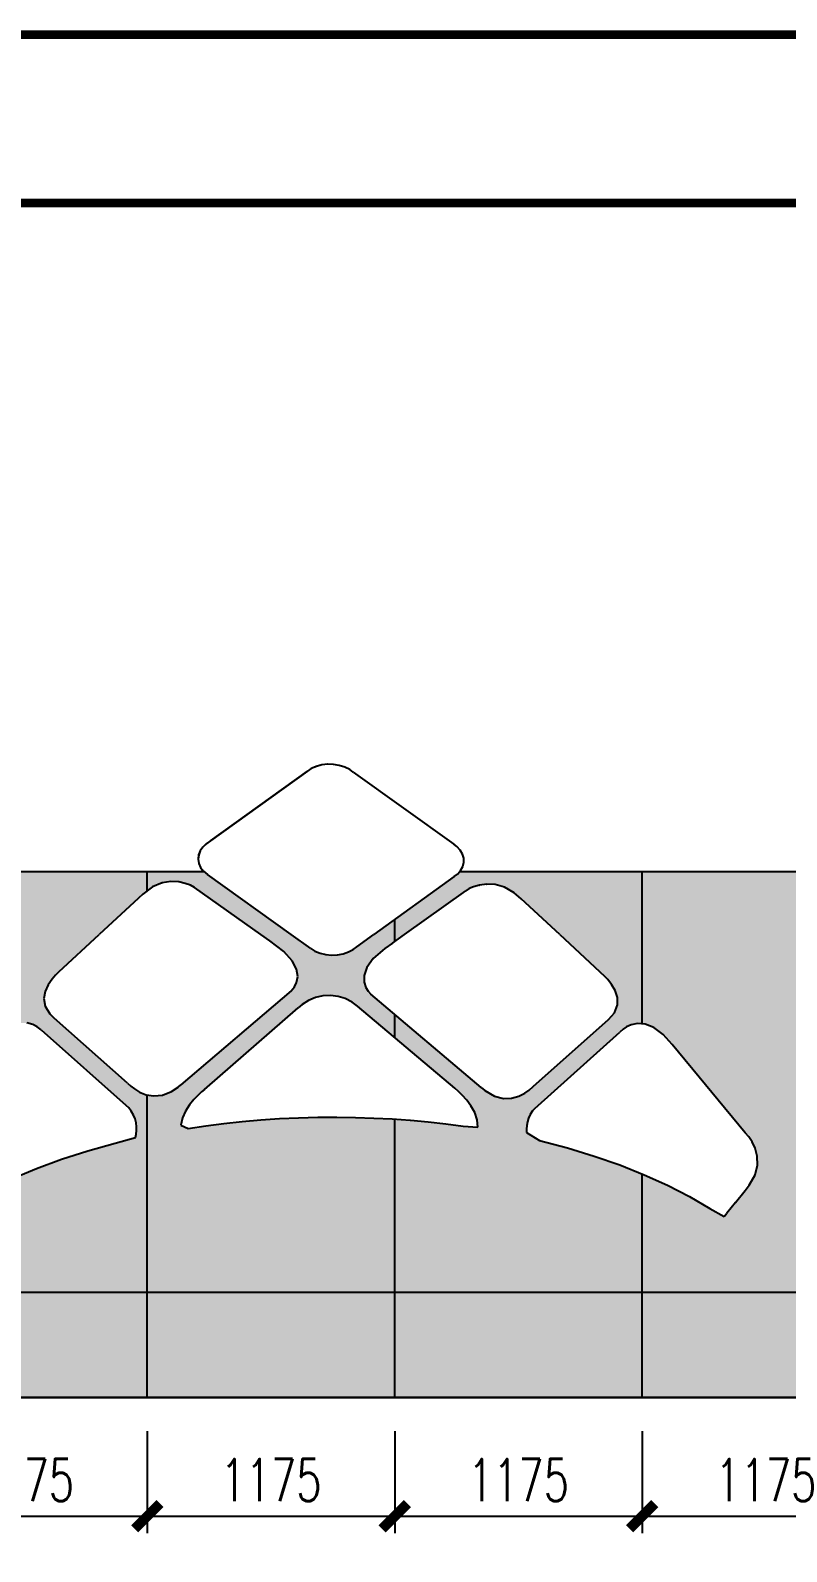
# Model space of a CAD drawing. Extents: x -202236 to 1002404, y -663931 to 1550022.
# Drawn here: x -67738 to -64147, y -331052 to -323824 of the extents above; entities that cross this region are included whole.
import ezdxf
from ezdxf.enums import TextEntityAlignment as Align

# ---------------------------------------------------------------- set-up
doc = ezdxf.new("R2010")
doc.units = 0
doc.linetypes.add('DOTE', pattern=[2.42, 2, -0.2, 0.02, -0.2])
for name, color, linetype in [('!ZN1-填充-8', 8, 'Continuous'), ('!ZN3-铝板幕墙-3', 3, 'Continuous'), ('0-cxFrame', 155, 'Continuous'), ('25mm厚湿贴石材', 35, 'Continuous'), ('A-AXIS-DOTE', 14, 'DOTE'), ('A-LIN-V', 9, 'Continuous'), ('DIM', 173, 'Continuous')]:
    doc.layers.add(name, color=color, linetype=linetype)
doc.layers.add('0-cxText', color=131, linetype='Continuous', lineweight=25)
doc.layers.add('99立面图例外参$0$99立面图例外参$0$A-WALL-HATCH', color=8, linetype='Continuous', lineweight=13)
doc.styles.add('cx_tuming', font='simhei.ttf')
doc.styles.add('cx_tuqian1', font='')
doc.styles.add('DHTEXT-1', font='ROMANS.shx', dxfattribs={"width": 0.7, "bigfont": 'CHINESE.shx'})
doc.styles.add('黑体', font='simhei.ttf', dxfattribs={"height": 12})
doc.styles.get('cx_tuqian1').set_extended_font_data('SimSun')
doc.dimstyles.new('ZN80', dxfattribs={"dimscale": 80, "dimtxt": 2.5, "dimasz": 1.5, "dimexe": 1, "dimexo": 2, "dimgap": 0.9, "dimtad": 1, "dimdec": 0, "dimdsep": 46, "dimtxsty": 'DHTEXT-1', "dimblk": 'ARCHTICK', "dimcen": 2.5, "dimclrd": 173, "dimclre": 173, "dimclrt": 7, "dimazin": 2, "dimtfac": 0.4, "dimtdec": 0, "dimtix": 1, "dimtmove": 2, "dimatfit": 3, "dimfxl": 0, "dimtolj": 1, "dimtzin": 0, "dimarcsym": 0})

# ---------------------------------------------------------------- blocks, each defined once
blk = doc.blocks.new('TK22.A2 L(Dragon)')
at = {"layer": '0-cxFrame', "color": 7, "const_width": 0.5}
blk.add_lwpolyline([(0, 0), (-594, 0), (-594, 420), (0, 420)], close=True, dxfattribs=at)
at = {"layer": '0-cxFrame', "const_width": 0.5}
blk.add_lwpolyline([(-80, 10), (-574, 10), (-574, 410), (-80, 410)], close=True, dxfattribs=at)
at = {"style": '黑体', "flags": 4}
blk.add_attdef('图幅', text='', height=3.3, dxfattribs=at).set_placement((-40, 3), align=Align.RIGHT)
at = {"layer": '0-cxText', "flags": 4}
for tag, height, style, p in [('建设单位', 3.5, 'cx_tuming', (-45, 240)), ('项目名称', 3.5, 'cx_tuming', (-45, 210)), ('子项名称', 3.5, 'cx_tuming', (-45, 180)), ('工程编号', 3.3, 'cx_tuqian1', (-35, 165)), ('图名1', 3.5, 'cx_tuming', (-45, 87)), ('图名2', 3.5, 'cx_tuming', (-45, 79)), ('图名3', 3.5, 'cx_tuming', (-45, 71)), ('出图日期', 3.3, 'cx_tuqian1', (-39, 60)), ('专业', 3.3, 'cx_tuqian1', (-55, 52)), ('版次', 3.3, 'cx_tuqian1', (-20, 44)), ('图号', 3.3, 'cx_tuqian1', (-55, 44))]:
    blk.add_attdef(tag, text='', height=height, dxfattribs=dict(at, style=style)).set_placement(p, align=Align.MIDDLE)
at = {"layer": 'Defpoints', "color": 6, "flags": 4}
for tag, height, style, p in [('tufu', 3.3, '黑体', (-12, 12)), ('dwfname', 4, 'cx_tuqian1', (-80, 3))]:
    blk.add_attdef(tag, text='', height=height, dxfattribs=dict(at, style=style)).set_placement(p, align=Align.RIGHT)
blk = doc.blocks.new('_ArchTick')
at = {"color": 0, "linetype": 'ByBlock', "const_width": 0.4}
blk.add_lwpolyline([(-0.5, -0.5), (0.5, 0.5)], dxfattribs=at)
blk = doc.blocks.new('*D502')
at = {"layer": 'Defpoints', "color": 0, "ltscale": 800, "transparency": 16777216}
for p in [(-68358.2, -330320.5), (-67183.2, -330320.5), (-67183.2, -330883.9)]:
    blk.add_point(p, dxfattribs=at)
at = {"layer": 'DIM', "color": 173, "linetype": 'ByBlock', "lineweight": -2, "ltscale": 800, "transparency": 16777216}
for p, q in [((-68358.2, -330480.5), (-68358.2, -330963.9)), ((-67183.2, -330480.5), (-67183.2, -330963.9)), ((-68358.2, -330883.9), (-67183.2, -330883.9))]:
    blk.add_line(p, q, dxfattribs=at)
at = {"layer": 'DIM', "color": 173, "lineweight": -2, "ltscale": 800, "transparency": 16777216, "xscale": 120, "yscale": 120, "zscale": 120, "rotation": 180}
blk.add_blockref('_ArchTick', (-68358.2, -330883.9), dxfattribs=at)
at = {"layer": 'DIM', "color": 173, "lineweight": -2, "ltscale": 800, "transparency": 16777216, "xscale": 120, "yscale": 120, "zscale": 120}
blk.add_blockref('_ArchTick', (-67183.2, -330883.9), dxfattribs=at)
at = {"layer": 'DIM', "color": 7, "ltscale": 800, "transparency": 16777216, "insert": (-67770.7, -330711.9), "char_height": 200, "attachment_point": 5, "style": 'DHTEXT-1'}
blk.add_mtext('\\A1;1175', dxfattribs=at)
blk = doc.blocks.new('*D503')
at = {"layer": 'Defpoints', "color": 0, "ltscale": 800, "transparency": 16777216}
for p in [(-67183.2, -330320.5), (-66008.2, -330320.5), (-66008.2, -330883.9)]:
    blk.add_point(p, dxfattribs=at)
at = {"layer": 'DIM', "color": 173, "linetype": 'ByBlock', "lineweight": -2, "ltscale": 800, "transparency": 16777216}
for p, q in [((-67183.2, -330480.5), (-67183.2, -330963.9)), ((-66008.2, -330480.5), (-66008.2, -330963.9)), ((-67183.2, -330883.9), (-66008.2, -330883.9))]:
    blk.add_line(p, q, dxfattribs=at)
at = {"layer": 'DIM', "color": 173, "lineweight": -2, "ltscale": 800, "transparency": 16777216, "xscale": 120, "yscale": 120, "zscale": 120, "rotation": 180}
blk.add_blockref('_ArchTick', (-67183.2, -330883.9), dxfattribs=at)
at = {"layer": 'DIM', "color": 173, "lineweight": -2, "ltscale": 800, "transparency": 16777216, "xscale": 120, "yscale": 120, "zscale": 120}
blk.add_blockref('_ArchTick', (-66008.2, -330883.9), dxfattribs=at)
at = {"layer": 'DIM', "color": 7, "ltscale": 800, "transparency": 16777216, "insert": (-66595.7, -330711.9), "char_height": 200, "attachment_point": 5, "style": 'DHTEXT-1'}
blk.add_mtext('\\A1;1175', dxfattribs=at)
blk = doc.blocks.new('*D504')
at = {"layer": 'Defpoints', "color": 0, "ltscale": 800, "transparency": 16777216}
for p in [(-66008.2, -330320.5), (-64833.2, -330320.5), (-64833.2, -330883.9)]:
    blk.add_point(p, dxfattribs=at)
at = {"layer": 'DIM', "color": 173, "linetype": 'ByBlock', "lineweight": -2, "ltscale": 800, "transparency": 16777216}
for p, q in [((-66008.2, -330480.5), (-66008.2, -330963.9)), ((-64833.2, -330480.5), (-64833.2, -330963.9)), ((-66008.2, -330883.9), (-64833.2, -330883.9))]:
    blk.add_line(p, q, dxfattribs=at)
at = {"layer": 'DIM', "color": 173, "lineweight": -2, "ltscale": 800, "transparency": 16777216, "xscale": 120, "yscale": 120, "zscale": 120, "rotation": 180}
blk.add_blockref('_ArchTick', (-66008.2, -330883.9), dxfattribs=at)
at = {"layer": 'DIM', "color": 173, "lineweight": -2, "ltscale": 800, "transparency": 16777216, "xscale": 120, "yscale": 120, "zscale": 120}
blk.add_blockref('_ArchTick', (-64833.2, -330883.9), dxfattribs=at)
at = {"layer": 'DIM', "color": 7, "ltscale": 800, "transparency": 16777216, "insert": (-65420.7, -330711.9), "char_height": 200, "attachment_point": 5, "style": 'DHTEXT-1'}
blk.add_mtext('\\A1;1175', dxfattribs=at)
blk = doc.blocks.new('*D505')
at = {"layer": 'Defpoints', "color": 0, "ltscale": 800, "transparency": 16777216}
for p in [(-64833.2, -330320.5), (-63658.2, -330320.5), (-63658.2, -330883.9)]:
    blk.add_point(p, dxfattribs=at)
at = {"layer": 'DIM', "color": 173, "linetype": 'ByBlock', "lineweight": -2, "ltscale": 800, "transparency": 16777216}
for p, q in [((-64833.2, -330480.5), (-64833.2, -330963.9)), ((-63658.2, -330480.5), (-63658.2, -330963.9)), ((-64833.2, -330883.9), (-63658.2, -330883.9))]:
    blk.add_line(p, q, dxfattribs=at)
at = {"layer": 'DIM', "color": 173, "lineweight": -2, "ltscale": 800, "transparency": 16777216, "xscale": 120, "yscale": 120, "zscale": 120, "rotation": 180}
blk.add_blockref('_ArchTick', (-64833.2, -330883.9), dxfattribs=at)
at = {"layer": 'DIM', "color": 173, "lineweight": -2, "ltscale": 800, "transparency": 16777216, "xscale": 120, "yscale": 120, "zscale": 120}
blk.add_blockref('_ArchTick', (-63658.2, -330883.9), dxfattribs=at)
at = {"layer": 'DIM', "color": 7, "ltscale": 800, "transparency": 16777216, "insert": (-64245.7, -330711.9), "char_height": 200, "attachment_point": 5, "style": 'DHTEXT-1'}
blk.add_mtext('\\A1;1175', dxfattribs=at)

msp = doc.modelspace()

# ---------------------------------------------------------------- hatches: boundary and pattern name
at = {"layer": '!ZN1-填充-8'}
h = msp.add_hatch(dxfattribs=at)
h.set_pattern_fill('DOTS', color=141, scale=80, style=0)
h.set_pattern_definition([(0, (0, -32188.5), (63.5, 127), [0, -127])])
h.paths.add_polyline_path([(-63433.99, -328959.56), (-63355.37, -328959.44), (-63166.78, -328959.16), (-62673.54, -328958.41), (-62647.47, -328954.15), (-62624.83, -328942.38), (-62606.97, -328924.46), (-62595.26, -328901.77), (-62591.11, -328860.96), (-62591.3, -328734.13), (-62596.82, -328677.39), (-62611.04, -328642.99), (-62630.77, -328625.35), (-62652.76, -328618.89), (-62674.06, -328617.97), (-63247.28, -328618.91), (-63350, -328602.45), (-63439.34, -328556.34), (-63509.89, -328485.98), (-63556.25, -328396.76), (-63573.04, -328279.33), (-63573.23, -328152.49), (-63568.1, -328120.5), (-63556.77, -328049.74), (-63510.68, -327960.38), (-63440.34, -327889.8), (-63351.15, -327843.43), (-63248.48, -327826.66), (-63248.96, -327826.66), (-65699.54, -327820.5), (-65710.33, -327832.84), (-65725.47, -327844.92), (-66107.62, -328120.5), (-66188.09, -328178.53), (-66204.91, -328190.47), (-66228.2, -328202.9), (-66253.74, -328211.59), (-66280.72, -328216.54), (-66308.68, -328217.77), (-66335.85, -328215.22), (-66362.41, -328208.95), (-66387.23, -328198.93), (-66407.24, -328186.85), (-66499.83, -328120.5), (-66897.98, -327835.21), (-66914.79, -327820.5), (-68065.83, -327820.5, -0.6681767), (-68232.28, -327889.45), (-68478.33, -328135.5), (-68534.39, -328079.45, -0.3897542), (-68666.23, -328085), (-69625.43, -329137.43, 0.4003551), (-69618.87, -329413.39), (-69387.49, -329644.77, 0.1548168), (-69065.33, -329811.75, -0.9560383), (-68870.73, -329820.5), (-54258.23, -329820.5), (-54258.23, -328120.5), (-54258.23, -327820.5), (-57359.27, -327820.5), (-57497.43, -328060.64), (-58298.74, -328061.85), (-58298.65, -328120.5), (-58298.29, -328356.76), (-57524.24, -328355.59), (-57523.87, -328598.25), (-58297.92, -328599.42), (-58297.39, -328951.1), (-57496.25, -328949.88), (-57355.78, -329192.34), (-58539.71, -329194.13), (-58541.34, -328120.5), (-58541.79, -327820.5), (-58859.26, -327820.5), (-58858.8, -328120.5), (-58857.18, -329195.9), (-59099.86, -329196.26), (-59100.72, -328630.16), (-59101.19, -328630.16), (-59798.55, -328631.21), (-59797.69, -329197.32), (-60040.38, -329197.69), (-60042.01, -328120.5), (-60042.46, -327822.8), (-60042.93, -327822.8), (-60313.61, -327822.69), (-60453.09, -328065.11), (-61254.39, -328066.32), (-61254.31, -328120.5), (-61253.95, -328361.23), (-60479.9, -328360.05), (-60479.53, -328602.72), (-61253.58, -328603.89), (-61253.05, -328955.56), (-60451.9, -328954.35), (-60311.44, -329196.81), (-61495.37, -329198.6), (-61497, -328120.5), (-61497.45, -327824.03), (-61497.92, -327824.03), (-61802.05, -327823.77), (-61801.6, -328120.5), (-61799.96, -329199.84), (-62042.63, -329200.21), (-62044.26, -328120.5), (-62044.7, -327824.86), (-62045.18, -327824.86), (-62350.21, -327824.49), (-62490.52, -328068.26), (-63248.12, -328069.4), (-63274.18, -328073.66), (-63296.83, -328085.44), (-63314.69, -328103.35), (-63326.39, -328126.04), (-63330.55, -328166.85), (-63330.36, -328293.69), (-63326.1, -328319.76), (-63314.33, -328342.42), (-63296.42, -328360.28), (-63273.73, -328371.98), (-63247.65, -328376.16), (-62674.43, -328375.23), (-62564.7, -328391.47), (-62474.49, -328438.49), (-62406.56, -328513.26), (-62363.68, -328612.7), (-62348.62, -328748.48), (-62348.43, -328875.31), (-62364.88, -328978.07), (-62410.97, -329067.44), (-62481.31, -329138.01), (-62570.51, -329184.39), (-62673.18, -329201.16), (-63573.79, -329202.47)])
h.paths.add_polyline_path([(-64296.22, -329135.8), (-64286.33, -329172.91), (-64285.2, -329215.27), (-64296.83, -329261.8), (-64325.23, -329311.4), (-64344.78, -329335.99), (-64390.62, -329393.31), (-64431.36, -329444.5), (-64443.63, -329459.97), (-64511.98, -329421.77), (-64608.98, -329365.01), (-64712.73, -329311.52), (-64822.89, -329261.5), (-64939.11, -329215.1), (-65061.07, -329172.49), (-65188.42, -329133.85), (-65320.83, -329099.35), (-65382.25, -329061.51), (-65382.69, -329044.94), (-65381.5, -329027.82), (-65378.35, -329010.39), (-65372.92, -328992.87), (-65364.88, -328975.5), (-65353.91, -328958.52), (-65342.86, -328946.09), (-64939.8, -328584.31), (-64923.24, -328569.6), (-64907.7, -328559.13), (-64884.58, -328548.77), (-64854.72, -328542.89), (-64818.94, -328545.84), (-64778.09, -328562.01), (-64732.97, -328595.74), (-64691.23, -328642.33), (-64343.44, -329061.74), (-64326.3, -329081.71), (-64310.88, -329105.03)], flags=16)
h.paths.add_polyline_path([(-64964.87, -328491.47), (-64993.62, -328523.91), (-65350.77, -328842.66), (-65369.21, -328858.94), (-65390.71, -328873.62), (-65419.02, -328887.61), (-65453.11, -328897.14), (-65491.95, -328898.41), (-65534.49, -328887.66), (-65579.71, -328861.09), (-65596.96, -328846.8), (-66121.3, -328402.96), (-66134.75, -328388.99), (-66145.68, -328371.34), (-66153.73, -328346.47), (-66153.83, -328314.98), (-66140.9, -328277.47), (-66109.89, -328234.54), (-66055.72, -328186.76), (-66018.08, -328160.7), (-65961.94, -328120.5), (-65670.48, -327911.81), (-65654.2, -327901.92), (-65634.25, -327893.22), (-65606.14, -327884.91), (-65571.35, -327880.31), (-65531.32, -327882.78), (-65487.51, -327895.66), (-65441.38, -327922.3), (-65408.14, -327951.12), (-65224.73, -328120.5), (-65011.34, -328317.59), (-64996.22, -328333.64), (-64978.19, -328356.93), (-64961.65, -328385.91), (-64950.99, -328419.03), (-64950.6, -328454.73)], flags=16)
h.paths.add_polyline_path([(-65682.89, -329030.69), (-65765.46, -329019.82), (-65846.93, -329010.73), (-65932.27, -329002.87), (-66018.58, -328996.62), (-66105.88, -328992.01), (-66194.1, -328989.08), (-66283.04, -328987.86), (-66374.07, -328988.39), (-66465.09, -328990.74), (-66555.15, -328994.87), (-66644.19, -329000.74), (-66732.16, -329008.33), (-66818.97, -329017.59), (-66904.58, -329028.48), (-66988.91, -329040.98), (-67024.17, -329026.19), (-67016.18, -328991.28), (-67001.35, -328958.61), (-66982.3, -328929.1), (-66961.67, -328903.6), (-66942.1, -328883.02), (-66926.2, -328868.24), (-66911.32, -328855.64), (-66466.1, -328467.95), (-66448.11, -328452.62), (-66417.69, -328433.18), (-66384.37, -328419.67), (-66349.2, -328412.07), (-66313.32, -328410.37), (-66277.38, -328414.63), (-66242.8, -328424.79), (-66210.49, -328440.87), (-66184.96, -328459.72), (-65723.05, -328850.52), (-65705.29, -328865.73), (-65687.17, -328883.38), (-65666.51, -328906.52), (-65646.03, -328934.26), (-65628.43, -328965.68), (-65616.44, -328999.87), (-65612.77, -329035.99)], flags=16)
h.paths.add_polyline_path([(-66473.9, -328347.35), (-66484.12, -328368.31), (-66499.75, -328386.99), (-67024.21, -328833.67), (-67037.15, -328844.65), (-67067.93, -328866.03), (-67111.74, -328883.48), (-67152.34, -328887.2), (-67188.69, -328880.99), (-67219.74, -328868.61), (-67244.44, -328853.84), (-67261.75, -328840.47), (-67276.41, -328827.01), (-67625.09, -328517.7), (-67646.3, -328497.47), (-67668.61, -328460.84), (-67674.31, -328424.51), (-67667.77, -328390.03), (-67653.39, -328358.97), (-67635.56, -328332.9), (-67618.67, -328313.39), (-67602.59, -328297.91), (-67411.65, -328120.5), (-67225.06, -327947.14), (-67204.58, -327927.84), (-67157.99, -327893.87), (-67113.02, -327875.16), (-67071.16, -327868.35), (-67033.85, -327870.1), (-67002.57, -327877.08), (-66978.79, -327885.95), (-66959.3, -327896.18), (-66644.02, -328120.5), (-66601.54, -328150.73), (-66535.29, -328200.26), (-66494.48, -328245.29), (-66474.02, -328285.23), (-66468.85, -328319.45)], flags=16)
h.paths.add_polyline_path([(-67234.59, -329033.55), (-67234.48, -329051.54), (-67235.99, -329068.71), (-67238.71, -329084.78), (-67335.37, -329112.19), (-67465.27, -329148.05), (-67590.07, -329187.92), (-67709.46, -329231.63), (-67823.1, -329279.02), (-67930.65, -329329.93), (-68031.8, -329384.17), (-68126.21, -329441.59), (-68171.51, -329458.35), (-68184.36, -329442.25), (-68227.18, -329388.79), (-68275.55, -329328.69), (-68301.09, -329294.97), (-68324.44, -329246.2), (-68332.15, -329200.78), (-68328.24, -329159.79), (-68316.68, -329124.34), (-68301.48, -329095.55), (-68286.64, -329074.5), (-68272.28, -329058.12), (-67937.42, -328651.8), (-67919.67, -328629.84), (-67872.17, -328580.74), (-67828.27, -328552.34), (-67788.82, -328540.28), (-67754.66, -328540.19), (-67726.61, -328547.71), (-67705.54, -328558.49), (-67687.67, -328572.34), (-67271.51, -328943.61), (-67259.19, -328959.21), (-67248.62, -328977.58), (-67241.26, -328996.29), (-67236.72, -329015.04)], flags=16)
at = {"layer": '99立面图例外参$0$99立面图例外参$0$A-WALL-HATCH'}
h = msp.add_hatch(dxfattribs=at)
h.set_pattern_fill('大理石', color=256, scale=200)
h.set_pattern_definition([(41.9872125, (1958705.43, -823661.93), (1199.999982, 900.00002), [19.21946, -4016.8677]), (68.1985905, (1958419.72, -823691.93), (599.9999996, 1800.000001), [69.23783, -4777.41048]), (60.945396, (1958405.43, -823726.22), (599.9999597, 900.0000255), [29.41609, -6147.9618]), (90, (1958419.7, -823700.5), (600, -4e-14), [8.57143, -891.42852]), (71.565051, (1958699.72, -823679.08), (1e-06, 900), [18.07016, -1879.29642]), (171.469234, (1958699.72, -823679.08), (-599.999998, 5.6e-06), [28.89107, -6038.2332]), (79.215702, (1958659.72, -823734.79), (600.000003, 3600.0000017), [61.07874, -6352.1886]), (62.1329961, (1958208.29, -823460.504), (2399.99997084, 4500.0000176), [140.58914, -29383.1298]), (0, (1958216.9, -823328.55), (0, 900), [0, -600]), (64.9831065, (1958605.434, -823164.79), (1200.000003, 2699.9999982), [94.58826, -9837.1788]), (81.4391104, (1958836.862, -823520.504), (1199.99999793, 8099.99994892), [134.3541, -28080.0036]), (82.8749836, (1958505.434, -823439.076), (599.99996395, 4500.0000045), [69.10507, -14442.9588]), (76.75948, (1958445.434, -823627.647), (600.00000583, 2699.9999979), [149.69356, -15568.1304]), (0, (1958351.9, -823627.2), (0, 900), [0, -600]), (0, (1958361.5, -823636.8), (0, 900), [0, -600]), (0, (1958429, -823588.7), (0, 900), [0, -600]), (0, (1958409.7, -823482.7), (0, 900), [0, -600]), (59.0362434, (1958479.72, -823481.933), (599.9999522, 900.0000258), [49.97959, -10445.7336]), (0, (1958505.4, -823440.7), (0, 900), [0, -600]), (0, (1958429, -823473.1), (0, 900), [0, -600]), (0, (1958457.95, -823415.3), (0, 900), [0, -600]), (0, (1958429, -823502), (0, 900), [0, -600]), (50.194429, (1958776.86, -823563.36), (600.0000004, 900.0000004), [22.315, -4663.8348]), (90, (1958776.86, -823589.1), (600, -4e-14), [25.71428, -874.28568]), (43.66778, (1958745.434, -823619.076), (1800.0000014, 1799.9999965), [43.4483, -9080.6952]), (90, (1958745.43, -823627.65), (600, -4e-14), [8.57143, -891.42852]), (39.805571, (1958719.72, -823649.076), (1199.9999713, 900.0000354), [33.4725, -6995.7522]), (0, (1958631.5, -823588.7), (0, 900), [0, -600]), (0, (1958778.2, -823561.5), (0, 900), [0, -600]), (0, (1958778.2, -823561.5), (0, 900), [0, -600]), (29.3577535, (1958791.15, -823546.22), (1799.9999964, 900.0000053), [52.45017, -5454.81774]), (0, (1958776.1, -823502), (0, 900), [0, -600]), (146.309932, (1958605.43, -823164.79), (-1200.0000074, 899.9999844), [61.80945, -6428.1828]), (8.1301023, (1958539.72, -823284.79), (5999.99995775, 899.9999947), [60.60915, -12667.3128]), (47.8624052, (1958405.434, -823301.933), (2400.00000106, 2699.9999975), [80.91316, -16910.8494]), (14.620874, (1958274.005, -823336.22), (3599.9999901, 900.00003754), [135.82702, -14126.01]), (0, (1958323, -823280.4), (0, 900), [0, -600]), (18.434949, (1958514.005, -823370.5), (2400.0000002, 899.999997), [27.10524, -5664.9945]), (16.699244, (1958539.72, -823361.93), (599.999988, 5e-05), [14.91472, -3117.17718]), (101.093723, (1958554.005, -823357.647), (-1200.0000105, 6299.99994104), [74.2445, -15517.0992]), (0, (1958477.2, -823318.9), (0, 900), [0, -600]), (0, (1958539.4, -823283.1), (0, 900), [0, -600]), (0, (1958457.95, -823386.35), (0, 900), [0, -600]), (0, (1958380.8, -823193.7), (0, 900), [0, -600]), (0, (1958351.9, -823232.2), (0, 900), [0, -600]), (44.1449026, (1958505.434, -823177.647), (1800.0000031, 1799.99999994), [67.68776, -14146.7412]), (54.5829447, (1958459.72, -823241.933), (600.0000017, 899.99999645), [78.8825, -16486.4424]), (0, (1958506.2, -823177.05), (0, 900), [0, -600]), (0, (1958419.4, -823222.6), (0, 900), [0, -600]), (0, (1958506.2, -823177.05), (0, 900), [0, -600]), (0, (1958459.8, -823243.3), (0, 900), [0, -600]), (75.068583, (1958599.72, -823276.22), (600, 2700.000001), [22.1774, -4635.075]), (90, (1958605.43, -823254.8), (600, -4e-14), [90, -810]), (50.194429, (1958711.15, -822877.65), (600.0000004, 900.0000004), [22.315, -4663.8348]), (0, (1958544.7, -823068.4), (0, 900), [0, -600]), (0, (1958564, -823078.1), (0, 900), [0, -600]), (0, (1958486.9, -823058.8), (0, 900), [0, -600]), (0, (1958583.3, -822952.8), (0, 900), [0, -600]), (53.1301023, (1958645.434, -823006.22), (600.0000009, 899.9999994), [42.85714, -8957.1426]), (90, (1958645.43, -823079.1), (600, -4e-14), [72.85714, -827.14284]), (0, (1958645.5, -823077.6), (0, 900), [0, -600]), (23.1985905, (1958691.15, -822886.22), (1800.000001, 900.0000005), [21.75935, -4547.7045]), (66.037511, (1958685.43, -822899.08), (600, 1799.999999), [14.0698, -2940.58752]), (66.037511, (1958679.72, -822911.93), (600, 1799.999999), [14.0698, -2940.58752]), (81.8698976, (1958671.15, -822971.933), (600.0000026, 4500.00000045), [60.60915, -12667.3128]), (90, (1958725.43, -822860.5), (600, -4e-14), [21.42857, -878.57142]), (0, (1958659.5, -822830.5), (0, 900), [0, -600])])
h.paths.add_polyline_path([(-70708.15, -330320.5), (-53498.19, -330320.5), (-53498.19, -328120.5), (-54259.09, -328120.5), (-54259.09, -329820.5), (-68968.23, -329820.5), (-69268.42, -329740.01), (-69623.87, -329413.39), (-69630.1, -329137.07), (-68702.68, -328120.5), (-70709.6, -328120.5)])

# ---------------------------------------------------------------- linework, layer by layer
at = {"layer": '!ZN3-铝板幕墙-3', "ltscale": 800}
for p, q in [((-68160.2, -327820.5), (-66915.44, -327820.5)), ((-67183.17, -327912.23), (-67183.17, -327827.42)), ((-65699.54, -327820.5), (-58542.44, -327820.5)), ((-64833.18, -328544.67), (-64833.18, -327827.42)), ((-66008.17, -328153.61), (-66008.17, -328048.79)), ((-66008.17, -328609.29), (-66008.17, -328498.72)), ((-67183.17, -329820.5), (-67183.17, -328881.93)), ((-66008.17, -329820.5), (-66008.17, -328997.37)), ((-64833.18, -329820.5), (-64833.18, -329257.39)), ((-54259.09, -329820.5), (-68963.23, -329820.5))]:
    msp.add_line(p, q, dxfattribs=at)
at = {"layer": '25mm厚湿贴石材', "ltscale": 800}
for p, q in [((-67183.17, -330320.5), (-67183.17, -329820.5)), ((-66008.17, -330320.5), (-66008.17, -329820.5)), ((-64833.18, -330320.5), (-64833.18, -329820.5))]:
    msp.add_line(p, q, dxfattribs=at)
at = {"layer": '25mm厚湿贴石材'}
msp.add_line((-53508.19, -330320.5), (-70708.15, -330320.5), dxfattribs=at)
at = {"layer": 'A-AXIS-DOTE'}
msp.add_line((-75697.43, -330320.5), (-50656.43, -330320.5), dxfattribs=at)
at = {"layer": 'A-LIN-V'}
for p, q in [((-66423.17, -327343.11), (-66883.45, -327675.03)), ((-66882.8, -327675.03), (-66422.52, -327343.11)), ((-66405.15, -327331.78), (-66423.17, -327343.11)), ((-66404.5, -327331.78), (-66422.52, -327343.11)), ((-66380.63, -327321.22), (-66405.15, -327331.78)), ((-66379.99, -327321.22), (-66404.5, -327331.78)), ((-66354.27, -327314.4), (-66380.63, -327321.22)), ((-66353.63, -327314.4), (-66379.99, -327321.22)), ((-66326.86, -327311.32), (-66354.27, -327314.4)), ((-66354.27, -327314.4), (-66353.63, -327314.4)), ((-66326.33, -327311.33), (-66353.63, -327314.4)), ((-66326.33, -327311.33), (-66326.86, -327311.32)), ((-66326.22, -327311.32), (-66326.33, -327311.33)), ((-66298.55, -327311.98), (-66326.22, -327311.32)), ((-66271.43, -327316.38), (-66298.55, -327311.98)), ((-66245.64, -327324.53), (-66271.43, -327316.38)), ((-66221.99, -327336.42), (-66245.64, -327324.53)), ((-66205.56, -327347.77), (-66221.99, -327336.42)), ((-66205.56, -327347.77), (-65728.09, -327689.9)), ((-66919.32, -327704.61), (-66931.97, -327722.82)), ((-66918.67, -327704.61), (-66931.33, -327722.82)), ((-66901.45, -327688.07), (-66919.32, -327704.61)), ((-66900.81, -327688.07), (-66918.67, -327704.61)), ((-66883.45, -327675.03), (-66901.45, -327688.07)), ((-66882.8, -327675.03), (-66900.81, -327688.07)), ((-65712.81, -327701.59), (-65728.09, -327689.9)), ((-65696.84, -327718.78), (-65712.81, -327701.59)), ((-66939.43, -327742.14), (-66941.67, -327761.99)), ((-66941.67, -327761.99), (-66938.72, -327781.79)), ((-66938.78, -327742.14), (-66941.03, -327761.99)), ((-66941.03, -327761.99), (-66938.07, -327781.79)), ((-66931.97, -327722.82), (-66939.43, -327742.14)), ((-66931.33, -327722.82), (-66938.78, -327742.14)), ((-66938.72, -327781.79), (-66930.56, -327800.97)), ((-66938.07, -327781.79), (-66929.91, -327800.97)), ((-65686.08, -327737.44), (-65696.84, -327718.78)), ((-65680.52, -327757.01), (-65686.08, -327737.44)), ((-65685.02, -327796.56), (-65680.17, -327776.9)), ((-65680.17, -327776.9), (-65680.52, -327757.01)), ((-66930.56, -327800.97), (-66917.19, -327818.97)), ((-66929.91, -327800.97), (-66916.55, -327818.97)), ((-66917.19, -327818.97), (-66915.44, -327820.5)), ((-66916.55, -327818.97), (-66897.98, -327835.21)), ((-66915.44, -327820.5), (-66915.26, -327820.5)), ((-66499.83, -328120.5), (-66897.98, -327835.21)), ((-65725.47, -327844.92), (-66107.62, -328120.5)), ((-65725.47, -327844.92), (-65710.33, -327832.84)), ((-65710.33, -327832.84), (-65699.54, -327820.5)), ((-65699.54, -327820.5), (-65695.07, -327815.39)), ((-65695.07, -327815.39), (-65685.02, -327796.56)), ((-67204.58, -327927.84), (-67225.06, -327947.14)), ((-67157.99, -327893.87), (-67204.58, -327927.84)), ((-67113.02, -327875.16), (-67157.99, -327893.87)), ((-67113.5, -327875.16), (-67113.02, -327875.16)), ((-67071.16, -327868.35), (-67113.02, -327875.16)), ((-67071.63, -327868.35), (-67071.16, -327868.35)), ((-67033.85, -327870.1), (-67071.16, -327868.35)), ((-67002.57, -327877.08), (-67033.85, -327870.1)), ((-66978.79, -327885.95), (-67002.57, -327877.08)), ((-66959.3, -327896.18), (-66978.79, -327885.95)), ((-66644.02, -328120.5), (-66959.3, -327896.18)), ((-65961.94, -328120.5), (-65670.48, -327911.81)), ((-65654.2, -327901.92), (-65670.48, -327911.81)), ((-65634.25, -327893.22), (-65654.2, -327901.92)), ((-65606.14, -327884.91), (-65634.25, -327893.22)), ((-65606.62, -327884.91), (-65606.14, -327884.91)), ((-65571.35, -327880.31), (-65606.14, -327884.91)), ((-65571.82, -327880.31), (-65571.35, -327880.31)), ((-65531.32, -327882.78), (-65571.35, -327880.31)), ((-65487.51, -327895.66), (-65531.32, -327882.78)), ((-65441.38, -327922.3), (-65487.51, -327895.66)), ((-65408.14, -327951.12), (-65441.38, -327922.3)), ((-67225.06, -327947.14), (-67411.65, -328120.5)), ((-65224.73, -328120.5), (-65408.14, -327951.12)), ((-67602.59, -328297.91), (-67411.65, -328120.5)), ((-66601.54, -328150.73), (-66644.02, -328120.5)), ((-66407.24, -328186.85), (-66499.83, -328120.5)), ((-66188.09, -328178.53), (-66107.62, -328120.5)), ((-66018.08, -328160.7), (-65961.94, -328120.5)), ((-65224.73, -328120.5), (-65011.34, -328317.59)), ((-66535.29, -328200.26), (-66601.54, -328150.73)), ((-66494.48, -328245.29), (-66535.29, -328200.26)), ((-66407.24, -328186.85), (-66387.23, -328198.93)), ((-66387.23, -328198.93), (-66362.41, -328208.95)), ((-66362.41, -328208.95), (-66335.85, -328215.22)), ((-66336.33, -328215.22), (-66335.85, -328215.22)), ((-66335.85, -328215.22), (-66308.83, -328217.75)), ((-66308.83, -328217.75), (-66308.36, -328217.75)), ((-66308.36, -328217.75), (-66280.72, -328216.54)), ((-66280.72, -328216.54), (-66253.74, -328211.59)), ((-66253.74, -328211.59), (-66228.2, -328202.9)), ((-66228.2, -328202.9), (-66204.91, -328190.47)), ((-66204.91, -328190.47), (-66188.09, -328178.53)), ((-66055.72, -328186.76), (-66109.89, -328234.54)), ((-66018.08, -328160.7), (-66055.72, -328186.76)), ((-66474.02, -328285.23), (-66494.48, -328245.29)), ((-66468.85, -328319.45), (-66474.02, -328285.23)), ((-66140.9, -328277.47), (-66153.83, -328314.98)), ((-66109.89, -328234.54), (-66140.9, -328277.47)), ((-67653.39, -328358.97), (-67667.77, -328390.03)), ((-67635.56, -328332.9), (-67653.39, -328358.97)), ((-67618.67, -328313.39), (-67635.56, -328332.9)), ((-67602.59, -328297.91), (-67618.67, -328313.39)), ((-66484.12, -328368.31), (-66473.9, -328347.35)), ((-66473.9, -328347.35), (-66468.85, -328319.45)), ((-66153.83, -328314.98), (-66153.73, -328346.47)), ((-66153.73, -328346.47), (-66145.68, -328371.34)), ((-64996.22, -328333.64), (-65011.34, -328317.59)), ((-64978.19, -328356.93), (-64996.22, -328333.64)), ((-64961.65, -328385.91), (-64978.19, -328356.93)), ((-67667.77, -328390.03), (-67674.31, -328424.51)), ((-67674.31, -328424.51), (-67668.61, -328460.84)), ((-66499.75, -328386.99), (-67024.21, -328833.67)), ((-66499.75, -328386.99), (-66484.12, -328368.31)), ((-66417.69, -328433.18), (-66448.11, -328452.62)), ((-66384.37, -328419.67), (-66417.69, -328433.18)), ((-66384.85, -328419.67), (-66384.37, -328419.67)), ((-66349.2, -328412.07), (-66384.37, -328419.67)), ((-66349.67, -328412.07), (-66349.2, -328412.07)), ((-66313.66, -328410.39), (-66349.2, -328412.07)), ((-66313.66, -328410.39), (-66313.18, -328410.39)), ((-66277.38, -328414.63), (-66313.18, -328410.39)), ((-66242.8, -328424.79), (-66277.38, -328414.63)), ((-66210.49, -328440.87), (-66242.8, -328424.79)), ((-66145.68, -328371.34), (-66134.75, -328388.99)), ((-66134.75, -328388.99), (-66121.3, -328402.96)), ((-65596.96, -328846.8), (-66121.3, -328402.96)), ((-64950.99, -328419.03), (-64961.65, -328385.91)), ((-64950.6, -328454.73), (-64950.99, -328419.03)), ((-67669.09, -328460.84), (-67668.61, -328460.84)), ((-67668.61, -328460.84), (-67646.3, -328497.47)), ((-67646.3, -328497.47), (-67625.09, -328517.7)), ((-66911.32, -328855.64), (-66466.1, -328467.95)), ((-66448.11, -328452.62), (-66466.1, -328467.95)), ((-66184.96, -328459.72), (-66210.49, -328440.87)), ((-65723.05, -328850.52), (-66184.96, -328459.72)), ((-64993.62, -328523.91), (-64964.87, -328491.47)), ((-64964.87, -328491.47), (-64950.6, -328454.73)), ((-67726.61, -328547.71), (-67754.65, -328540.19)), ((-67705.54, -328558.49), (-67726.61, -328547.71)), ((-67687.67, -328572.34), (-67705.54, -328558.49)), ((-67687.67, -328572.34), (-67271.51, -328943.61)), ((-67276.41, -328827.01), (-67625.09, -328517.7)), ((-65350.77, -328842.66), (-64993.62, -328523.91)), ((-64923.24, -328569.6), (-64939.8, -328584.31)), ((-64907.7, -328559.13), (-64923.24, -328569.6)), ((-64884.58, -328548.77), (-64907.7, -328559.13)), ((-64885.05, -328548.77), (-64884.58, -328548.77)), ((-64854.72, -328542.89), (-64884.58, -328548.77)), ((-64855.19, -328542.89), (-64854.72, -328542.89)), ((-64818.94, -328545.84), (-64854.72, -328542.89)), ((-64778.09, -328562.01), (-64818.94, -328545.84)), ((-64732.97, -328595.74), (-64778.09, -328562.01)), ((-65342.86, -328946.09), (-64939.8, -328584.31)), ((-64691.23, -328642.33), (-64732.97, -328595.74)), ((-64343.44, -329061.74), (-64691.23, -328642.33)), ((-67276.41, -328827.01), (-67261.75, -328840.47)), ((-67261.75, -328840.47), (-67244.44, -328853.84)), ((-67244.44, -328853.84), (-67219.74, -328868.61)), ((-67219.74, -328868.61), (-67188.69, -328880.99)), ((-67111.74, -328883.48), (-67067.93, -328866.03)), ((-67067.93, -328866.03), (-67037.15, -328844.65)), ((-67037.15, -328844.65), (-67024.21, -328833.67)), ((-66926.2, -328868.24), (-66942.1, -328883.02)), ((-66911.32, -328855.64), (-66926.2, -328868.24)), ((-65705.29, -328865.73), (-65723.05, -328850.52)), ((-65687.17, -328883.38), (-65705.29, -328865.73)), ((-65596.96, -328846.8), (-65579.71, -328861.09)), ((-65579.71, -328861.09), (-65534.49, -328887.66)), ((-65390.71, -328873.62), (-65369.21, -328858.94)), ((-65369.21, -328858.94), (-65350.77, -328842.66)), ((-67259.19, -328959.21), (-67271.51, -328943.61)), ((-67189.16, -328880.99), (-67188.69, -328880.99)), ((-67188.69, -328880.99), (-67152.34, -328887.2)), ((-67152.82, -328887.2), (-67152.34, -328887.2)), ((-67152.34, -328887.2), (-67111.74, -328883.48)), ((-66982.3, -328929.1), (-67001.35, -328958.61)), ((-66961.67, -328903.6), (-66982.3, -328929.1)), ((-66942.1, -328883.02), (-66961.67, -328903.6)), ((-65666.51, -328906.52), (-65687.17, -328883.38)), ((-65646.03, -328934.26), (-65666.51, -328906.52)), ((-65628.43, -328965.68), (-65646.03, -328934.26)), ((-65534.49, -328887.66), (-65491.95, -328898.41)), ((-65492.42, -328898.41), (-65491.95, -328898.41)), ((-65491.95, -328898.41), (-65453.11, -328897.14)), ((-65453.11, -328897.14), (-65419.02, -328887.61)), ((-65419.02, -328887.61), (-65390.71, -328873.62)), ((-67248.62, -328977.58), (-67259.19, -328959.21)), ((-67241.26, -328996.29), (-67248.62, -328977.58)), ((-67236.72, -329015.04), (-67241.26, -328996.29)), ((-67234.59, -329033.55), (-67236.72, -329015.04)), ((-67016.18, -328991.28), (-67024.17, -329026.19)), ((-67001.35, -328958.61), (-67016.18, -328991.28)), ((-66818.97, -329017.59), (-66732.16, -329008.33)), ((-66732.16, -329008.33), (-66644.19, -329000.74)), ((-66644.19, -329000.74), (-66555.15, -328994.87)), ((-66555.15, -328994.87), (-66465.09, -328990.74)), ((-66465.09, -328990.74), (-66374.07, -328988.39)), ((-66374.07, -328988.39), (-66283.04, -328987.86)), ((-66283.04, -328987.86), (-66194.91, -328989.07)), ((-66194.91, -328989.07), (-66194.43, -328989.07)), ((-66194.43, -328989.07), (-66107.15, -328991.97)), ((-66107.15, -328991.97), (-66106.68, -328991.97)), ((-66106.68, -328991.97), (-66020.32, -328996.52)), ((-66020.32, -328996.52), (-66019.85, -328996.52)), ((-66019.85, -328996.52), (-65934.47, -329002.71)), ((-65934.47, -329002.71), (-65933.99, -329002.71)), ((-65933.99, -329002.71), (-65849.65, -329010.48)), ((-65849.65, -329010.48), (-65849.18, -329010.48)), ((-65849.18, -329010.48), (-65765.46, -329019.82)), ((-65616.44, -328999.87), (-65628.43, -328965.68)), ((-65612.78, -329035.95), (-65616.44, -328999.87)), ((-65378.35, -329010.39), (-65381.5, -329027.82)), ((-65372.92, -328992.87), (-65378.35, -329010.39)), ((-65364.88, -328975.5), (-65372.92, -328992.87)), ((-65353.91, -328958.52), (-65364.88, -328975.5)), ((-65342.86, -328946.09), (-65353.91, -328958.52)), ((-67335.37, -329112.19), (-67238.71, -329084.78)), ((-67238.71, -329084.78), (-67235.99, -329068.71)), ((-67235.99, -329068.71), (-67234.48, -329051.54)), ((-67234.48, -329051.54), (-67234.59, -329033.55)), ((-67024.64, -329026.19), (-67024.17, -329026.19)), ((-67024.17, -329026.19), (-66988.91, -329040.98)), ((-66989.39, -329040.98), (-66988.91, -329040.98)), ((-66988.91, -329040.98), (-66904.58, -329028.48)), ((-66904.58, -329028.48), (-66818.97, -329017.59)), ((-65765.93, -329019.82), (-65765.46, -329019.82)), ((-65765.46, -329019.82), (-65682.89, -329030.69)), ((-65683.37, -329030.69), (-65682.89, -329030.69)), ((-65682.89, -329030.69), (-65613.25, -329035.95)), ((-65613.25, -329035.95), (-65612.78, -329035.95)), ((-65382.72, -329061.51), (-65382.25, -329061.51)), ((-65381.5, -329027.82), (-65382.69, -329044.94)), ((-65382.69, -329044.94), (-65382.25, -329061.51)), ((-65382.25, -329061.51), (-65320.83, -329099.35)), ((-64326.3, -329081.71), (-64343.44, -329061.74)), ((-64310.88, -329105.03), (-64326.3, -329081.71)), ((-67590.07, -329187.92), (-67465.27, -329148.05)), ((-67465.27, -329148.05), (-67335.37, -329112.19)), ((-65320.83, -329099.35), (-65188.42, -329133.85)), ((-65188.42, -329133.85), (-65061.07, -329172.49)), ((-64296.22, -329135.8), (-64310.88, -329105.03)), ((-64286.33, -329172.91), (-64296.22, -329135.8)), ((-67823.1, -329279.02), (-67709.46, -329231.63)), ((-67709.46, -329231.63), (-67590.07, -329187.92)), ((-65061.07, -329172.49), (-64939.11, -329215.1)), ((-64939.11, -329215.1), (-64822.89, -329261.5)), ((-64296.83, -329261.8), (-64285.2, -329215.27)), ((-64285.2, -329215.27), (-64286.33, -329172.91)), ((-64822.89, -329261.5), (-64712.73, -329311.52)), ((-64325.23, -329311.4), (-64296.83, -329261.8)), ((-64712.73, -329311.52), (-64608.98, -329365.01)), ((-64608.98, -329365.01), (-64511.98, -329421.77)), ((-64390.62, -329393.31), (-64344.78, -329335.99)), ((-64344.78, -329335.99), (-64325.23, -329311.4)), ((-64511.98, -329421.77), (-64443.63, -329459.97)), ((-64443.63, -329459.97), (-64431.36, -329444.5)), ((-64390.62, -329393.31), (-64431.36, -329444.5)), ((-64444.11, -329459.97), (-64443.63, -329459.97))]:
    msp.add_line(p, q, dxfattribs=at)

# ---------------------------------------------------------------- block references
at = {"layer": '0-cxFrame', "xscale": 80, "yscale": 80, "zscale": 80}
msp.add_blockref('TK22.A2 L(Dragon)', (-37749.4, -357444.07), dxfattribs=at)

# ---------------------------------------------------------------- dimensions: what is measured, and where the dimension line sits
at = {"layer": 'DIM', "ltscale": 800}
for base, p1, p2, picture, middle in [((-67183.17, -330883.91), (-68358.16, -330320.5), (-67183.17, -330320.5), '*D502', (-67770.66, -330711.91)), ((-66008.17, -330883.91), (-67183.17, -330320.5), (-66008.17, -330320.5), '*D503', (-66595.67, -330711.91)), ((-64833.18, -330883.91), (-66008.17, -330320.5), (-64833.18, -330320.5), '*D504', (-65420.67, -330711.91)), ((-63658.18, -330883.91), (-64833.18, -330320.5), (-63658.18, -330320.5), '*D505', (-64245.68, -330711.91))]:
    dim = msp.add_linear_dim(base=base, p1=p1, p2=p2, dimstyle='ZN80', dxfattribs=at)
    dim.commit()
    dim.dimension.update_dxf_attribs({"geometry": picture, "text_midpoint": middle})

doc.saveas('drawing.dxf')
